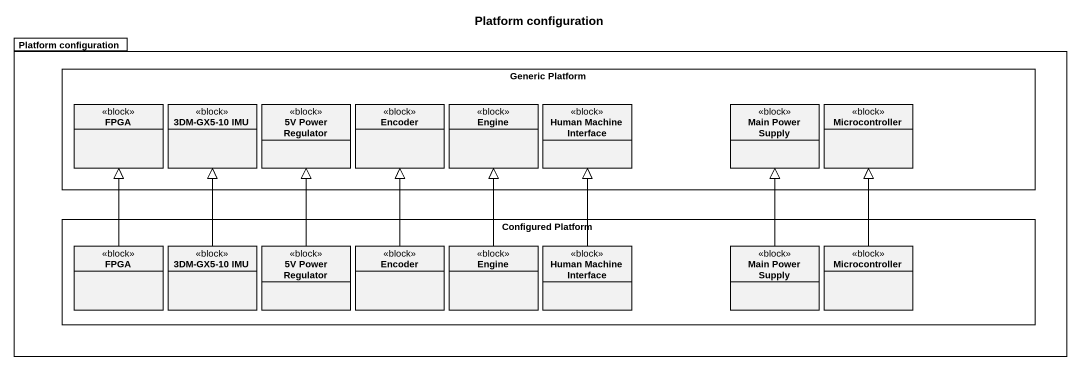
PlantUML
@startuml
title Platform configuration
hide circle
hide empty members
package "Platform configuration" as Platform_configuration {
  rectangle "Generic Platform" as Generic_Platform {
    class FPGA <<block>>
    class "3DM-GX5-10 IMU" as c3DM_GX5_10_IMU <<block>>
    class "5V Power Regulator" as c5V_Power_Regulator <<block>>
    class Encoder <<block>>
    class Engine <<block>>
    class "Human Machine Interface" as Human_Machine_Interface <<block>>
    class "Main Power Supply" as Main_Power_Supply <<block>>
    class Microcontroller <<block>>
  }
  rectangle "Configured Platform" as Configured_Platform {
    class "FPGA" as FPGA_2 <<block>>
    class "3DM-GX5-10 IMU" as c3DM_GX5_10_IMU_2 <<block>>
    class "5V Power Regulator" as c5V_Power_Regulator_2 <<block>>
    class "Encoder" as Encoder_2 <<block>>
    class "Engine" as Engine_2 <<block>>
    class "Human Machine Interface" as Human_Machine_Interface_2 <<block>>
    class "Main Power Supply" as Main_Power_Supply_2 <<block>>
    class "Microcontroller" as Microcontroller_2 <<block>>
  }
}
FPGA_2 -up-|> FPGA
c3DM_GX5_10_IMU_2 -up-|> c3DM_GX5_10_IMU
c5V_Power_Regulator_2 -up-|> c5V_Power_Regulator
Encoder_2 -up-|> Encoder
Engine_2 -up-|> Engine
Human_Machine_Interface_2 -up-|> Human_Machine_Interface
Main_Power_Supply_2 -up-|> Main_Power_Supply
Microcontroller_2 -up-|> Microcontroller
@enduml
